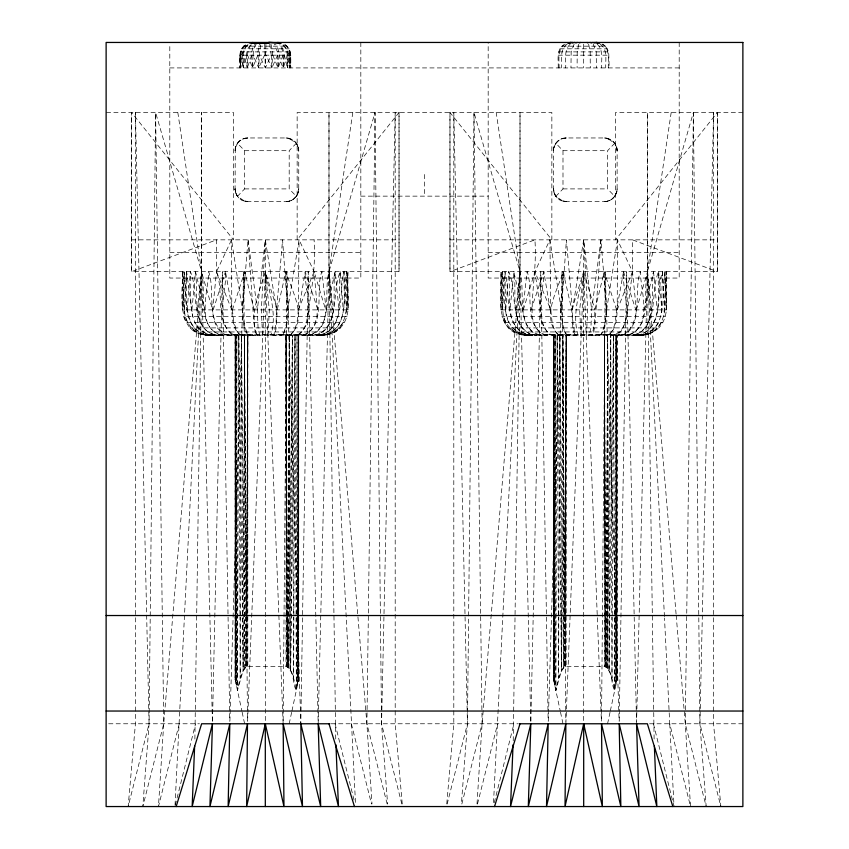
<?xml version="1.0" encoding="UTF-8"?>
<svg xmlns="http://www.w3.org/2000/svg" width="849" height="849" viewBox="0 0 849 849"><rect width="100%" height="100%" fill="white"/><g stroke="black" fill="none" stroke-linecap="round" stroke-linejoin="round"><path stroke-width="0.64" stroke-dasharray="4.25 3.18" d="M742.875 112.493L615.525 112.493L615.525 239.843L717.405 112.493L717.405 271.68L449.97 271.68L449.97 112.493L551.85 239.843L551.85 112.493L297.15 112.493L297.15 239.843L399.03 112.493L399.03 271.68L131.595 271.68L131.595 112.493L233.475 239.843L233.475 112.493L106.125 112.493M187.661 322.62L185.178 316.475L184.329 309.885L182.705 271.68C182.588 293.202 175.043 334.188 208.122 335.355L322.503 335.355L329.083 334.485L201.542 334.485L211.221 335.355C204.174 333.636 198.04 329.072 194.654 322.62M247.611 334.485C242.665 327.406 242.814 318.173 242.379 309.885L248.046 239.843L253.883 322.62L255.231 331.938L257.056 335.355C247.685 334.793 238.06 334.4 228.859 335.355L224.667 334.485L220.761 331.948L217.408 327.894L214.829 322.62L213.205 316.475L212.653 309.885L216.506 271.68L216.516 239.843L131.595 271.68L131.595 112.493M298.742 617.043L298.54 680.166L298.307 335.355L297.447 685.217L297.033 335.355L296.354 690.354C291.876 683.838 295.165 669.341 286.007 666.465L247.229 666.518L244.777 668.099L243.154 670.413L238.792 335.355L237.455 690.354C239.344 682.405 240.32 672.663 246.486 666.773L244.501 335.355L243.154 670.413L237.455 690.354L236.775 335.355L236.351 685.217L235.502 335.355L235.269 680.166L235.067 679.2L235.067 335.355L235.184 679.72M235.438 680.951L235.502 335.355L236.128 684.145L236.775 335.355M289.031 668.099L289.307 335.355L287.323 666.773C293.489 672.663 294.465 682.405 296.354 690.354L295.017 335.355C301.459 334.708 304.621 328.064 306.447 322.62C310.745 295.24 316.061 267.743 314.098 239.843M298.243 681.535L298.307 335.355L297.681 684.145M347.92 271.68L347.878 309.885L346.647 271.68C342.158 291.886 351.444 330.866 321.378 335.355L329.041 334.485L335.206 331.948L340.481 327.894L190.144 327.894L195.419 331.948L335.206 331.948C355.88 319.266 345.522 291.058 347.92 271.68C346.116 292.65 354.224 332.702 322.503 335.355M512.796 327.894L517.763 331.938L527.622 335.355C493.195 335.058 501.09 294.094 501.08 271.68L502.566 309.885L504.985 271.68C510.769 291.706 502.162 328.223 529.596 335.355C517.71 336.098 506.492 328.022 503.553 316.475M617.117 617.043L616.915 680.166L616.682 335.355L615.822 685.217L615.408 335.355L614.729 690.354C610.251 683.838 613.54 669.341 604.382 666.465L565.604 666.518L563.152 668.099L561.529 670.413L557.167 335.355L555.83 690.354C557.719 682.405 558.695 672.663 564.861 666.773L562.876 335.355L561.529 670.413L555.83 690.354L555.15 335.355L554.726 685.217L553.877 335.355L553.644 680.166L553.442 679.2L553.442 335.355L553.559 679.731M553.813 680.951L553.877 335.355L554.503 684.145L555.15 335.355M607.406 668.099L607.682 335.355L605.698 666.773C611.864 672.663 612.84 682.405 614.729 690.354L613.392 335.355C637.1 325.751 621.213 288.915 623.537 271.68L616.586 309.885L615.228 322.62L613.615 327.894L611.524 331.938L609.083 334.485C587.168 335.238 565.317 335.238 543.456 334.485C536.653 331.089 533.49 323.565 532.111 316.475C531.506 290.974 536.95 265.493 534.891 239.843L449.97 271.68L449.97 112.493M616.618 681.535L616.682 335.355L616.056 684.145M617 679.731L617.117 335.355L617.117 615.716M666.253 309.885L666.295 271.68L663.822 316.475M247.494 44.827C240.596 50.282 242.952 60.449 240.713 67.92C241.137 60.321 238.537 49.953 246.04 44.827M247.229 666.518L247.802 335.355L246.199 615.557M225.081 334.485L223.51 335.355C194.347 330.112 208.599 289.902 208.684 271.68C215.476 291.037 205.5 320.848 225.081 334.485C248.364 335.854 271.786 334.018 295.017 335.355L290.655 670.413L289.307 335.355L288.702 667.77L292.374 335.355L293.393 615.674M565.604 666.518L566.177 335.355L564.574 615.557M609.083 334.485L613.392 335.355L609.03 670.413L607.682 335.355L607.077 667.77L610.749 335.355L611.768 615.674M240.416 617L240.193 677.82L239.949 617M240.416 615.674L241.434 335.355L245.106 667.77M247.802 335.355L246.486 666.773L247.802 666.465L247.802 335.355L246.741 666.656M288.023 667.187L288.108 616.883M288.214 615.631L289.307 335.355M293.86 617L293.616 677.82L293.393 617M293.871 615.674L295.017 335.355L305.544 334.485L309.418 331.948L312.74 327.894L315.287 322.62L316.889 316.475L317.441 309.885L314.119 271.68L299.081 239.843L287.588 309.885L286.665 322.62L284.16 331.948L282.505 334.485L280.732 335.355M558.791 617L558.568 677.82L558.324 617M558.791 615.674L559.809 335.355L563.481 667.77L562.876 335.355L564.065 615.557M566.177 335.355L564.861 666.773L566.177 666.465L566.177 335.355L565.116 666.656M606.398 667.187L606.483 616.883M606.589 615.631L607.682 335.355M612.235 617L611.991 677.82L611.768 617M612.246 615.674L613.392 335.355L623.919 334.485C643.5 320.848 633.524 291.037 640.316 271.68C640.401 289.902 654.653 330.112 625.49 335.355L623.919 334.485M606.897 335.355L609.561 334.485C616.236 328.34 616.777 318.386 617.212 309.885L617.467 239.843L632.494 271.68L636.347 309.885L635.784 316.475L634.171 322.62L631.592 327.894L628.239 331.938L624.333 334.485L620.141 335.355C610.94 334.4 601.315 334.793 591.944 335.355L593.769 331.938L595.117 322.62L600.954 239.843L606.621 309.885L604.552 327.894L601.389 334.485M246.199 616.883L245.913 667.102L245.594 616.947M269.759 44.159L271.234 55.185L265.312 67.92L264.697 44.159M290.655 670.413L292.374 335.355M564.574 616.883L564.288 667.102L563.969 616.947M609.03 670.413L610.749 335.355M665.022 271.68C664.82 292.969 672.525 333.975 639.753 335.355C669.787 330.792 661.021 292.077 665.022 271.68C663.027 289.891 673.024 312.687 658.813 327.894M346.647 271.68L346.296 309.885L345.447 316.475M601.538 721.119L605.284 271.68L619.101 721.119M212.388 721.119L201.638 271.68L155.611 112.493L149.074 723.773L142.823 806.55L163.719 723.773L201.638 271.68L201.638 112.493L201.638 271.68L194.856 740.859M248.12 44.827C241.212 50.346 243.896 60.375 243.26 67.92L247.717 48.818L250.519 44.827M530.763 721.119L520.013 271.68L473.986 112.493L467.449 723.773L461.4 803.918M290.708 334.485C297.288 328.287 297.776 318.364 298.211 309.885L299.081 239.843M600.954 239.843L591.647 309.885L590.936 327.894L589.195 335.355M344.015 271.68C342.826 292.321 351.698 333.615 319.404 335.355C346.838 328.223 338.231 291.706 344.015 271.68L346.434 309.885M256.631 334.485C249.5 313.249 259.359 291.929 265.312 271.68L283.142 723.773L286.909 271.68L300.811 723.773L308.219 271.68L318.173 723.773L328.988 271.68L375.025 112.493L366.906 723.773L371.989 803.918M513.231 740.859L520.013 271.68L520.013 112.493L520.013 271.68L493.534 802.613M636.548 723.773L647.363 271.68L693.389 112.493L685.281 723.773L690.534 806.55L669.734 723.773L664.502 618.019M619.229 721.119L626.594 271.68L636.485 721.119M287.588 309.885L282.579 239.843L276.551 309.885L276.095 322.62L273.994 334.485M616.586 309.885L604.255 271.68L594.926 309.885L594.47 322.62L592.369 334.485M288.522 335.355L291.186 334.485C307.89 316.316 291.515 290.793 285.88 271.68L277.23 309.885L276.158 327.894L275.394 331.938L273.569 335.355L283.014 334.485L288.522 335.355L298.88 334.485L301.766 335.355L312.273 334.485L316.794 331.948L320.667 327.894L323.649 322.62L335.164 271.68L339.016 309.885M644.062 309.885L653.539 271.68C649.612 291.865 659.302 325.135 634.49 335.355C665.393 332.957 655.852 290.91 662.39 271.68L661.594 309.885L660.777 316.475M212.515 721.119L222.406 271.68L229.771 721.119M251.41 44.827C245.584 50.961 248.184 60.396 247.303 67.92L243.398 55.185M530.89 721.119L540.781 271.68L548.146 721.119M245.573 44.827C237.975 49.868 240.5 60.311 239.843 67.92C240.193 60.3 237.624 49.826 245.329 44.827M285.052 44.827C292.65 49.868 290.125 60.311 290.783 67.92L290.783 55.185L239.843 55.185L240.713 67.92L240.585 51.885M229.899 721.119L243.716 271.68L247.462 721.119M256.122 44.159L253.883 48.818L253.055 55.185L258.722 67.92L259.486 51.885L260.866 44.159M548.274 721.119L562.091 271.68L565.837 721.119M529.596 335.355C497.663 333.763 506.598 291.748 502.353 271.68L501.122 309.885L501.08 271.68M636.347 309.885L647.575 271.68C642.237 291.122 652.711 322.609 630.658 334.485L630.69 335.355C660.246 331.917 649.814 289.827 658.654 271.68C656.457 291.929 665.52 328.308 637.779 335.355L646.312 334.485L640.878 335.355L526.497 335.355L519.917 334.485L647.458 334.485L653.581 331.938L658.856 327.894L508.519 327.894M211.221 335.355C179.203 333.699 187.788 292.014 183.978 271.68L182.705 309.885L347.92 309.885M253.055 55.185L252.578 67.92L247.6 55.185M264.485 55.185L258.722 67.92L257.926 51.885L259.677 44.159M247.59 721.13L265.312 271.68L277.23 309.885M565.859 723.773L583.688 271.68L594.926 309.885M340.279 271.68C337.371 291.409 347.39 332.893 316.115 335.355C340.704 325.252 331.407 291.069 340.279 271.68L343.219 309.885M254.074 309.885L244.745 271.68C246.019 292.056 237.943 315.382 248.12 334.485L249.893 335.355M283.131 44.827C290.029 50.282 287.673 60.449 289.912 67.92L290.475 55.185M175.021 805.234L201.638 271.68L177.823 112.493M526.794 334.485L536.674 335.355L536.717 334.485L532.206 331.938L528.333 327.894L525.351 322.62L513.836 271.68L509.984 309.885M208.419 334.485L218.299 335.355L218.352 334.485C196.289 322.609 206.763 291.122 201.425 271.68L212.653 309.885M335.164 271.68C331.142 290.549 342.391 331.906 312.315 335.355L312.273 334.485M288.023 55.185L287.365 67.92L282.908 48.818L280.106 44.827M184.329 309.885L186.61 271.68L192.691 316.475M563.12 271.68C563.991 292.014 555.426 315.467 565.986 334.485L575.431 335.355L573.606 331.938L572.842 327.894L571.77 309.885L563.12 271.68C557.485 290.793 541.11 316.316 557.814 334.485L560.478 335.355L565.986 334.485M265.928 44.159L265.312 67.92L259.391 55.185M477.011 803.918L482.094 723.773L520.013 271.68L496.187 112.493M284.171 55.185L283.322 67.92C278.812 60.544 280.393 51.173 275.564 44.159M290.04 51.885L289.912 67.92C290.379 60.321 293.107 49.836 285.296 44.827M257.799 55.185L252.578 67.92C252.302 60.152 249.648 50.876 255.061 44.159M568.268 335.355L566.495 334.485L563.418 327.894L561.412 309.885L566.421 239.843L572.449 309.885L572.905 322.62L575.006 334.485M270.948 44.159L272.699 51.885L271.903 67.92L266.14 55.185M278.992 55.185L278.048 67.92L272.826 55.185M505.781 309.885L508.721 271.68C517.593 291.069 508.296 325.252 532.885 335.355L523.546 334.485M239.917 334.485L237.476 331.948L233.772 322.62L232.414 309.885L225.463 271.68C227.787 288.915 211.9 325.74 235.608 335.355M187.173 309.885L190.346 271.68C199.186 289.827 188.754 331.917 218.299 335.355M326.154 309.885L321.941 271.68C314.639 288.129 327.385 329.094 301.766 335.355M446.754 803.918L453.801 723.773L453.801 112.493L467.449 723.773L447.168 804.003M191.927 309.885L195.461 271.68L204.938 309.885M305.544 334.485L307.115 335.355C335.164 330.388 322.832 289.488 329.2 271.68L332.819 309.885M516.181 309.885L519.8 271.68C526.168 289.488 513.836 330.388 541.885 335.355L543.456 334.485M550.163 309.885L543.838 271.68C544.432 291.228 531.899 319.16 550.11 334.485L560.478 335.355M197.414 309.885L201.425 271.68M522.846 309.885L527.059 271.68C534.361 288.129 521.615 329.094 547.234 335.355L550.11 334.485M259.805 335.355L258.064 327.894L257.353 309.885L265.312 239.843L276.551 309.885M558.217 67.92C558.568 60.3 555.999 49.826 563.704 44.827M235.269 148.469L235.067 188.903C234.918 195.684 241.031 201.765 247.802 201.638L286.007 201.638C292.788 201.765 298.901 195.705 298.742 188.903L298.742 150.697C298.89 143.916 292.778 137.835 286.007 137.963L247.802 137.963C241.827 137.899 236.213 142.547 235.269 148.469L235.566 147.164M553.644 148.469L553.442 188.903C553.293 195.684 559.406 201.765 566.177 201.638L604.382 201.638C611.163 201.765 617.276 195.705 617.117 188.903L617.117 150.697C617.265 143.916 611.153 137.835 604.382 137.963L566.177 137.963C560.202 137.899 554.588 142.547 553.644 148.469L553.941 147.164M717.405 112.493L717.405 271.68L632.484 239.843L632.494 271.68L626.721 316.475L623.262 327.894L620.492 331.938L617.265 334.485M352.813 112.493L328.988 271.68L335.769 740.859M671.188 112.493L647.363 271.68L654.144 740.859M606.621 309.885L617.467 239.843M572.449 309.885L583.688 239.843L591.647 309.885M298.837 309.885L305.162 271.68L317.972 309.885M284.585 44.827C292.481 50.049 289.265 60.481 287.365 67.92C286.729 60.375 289.413 50.346 282.505 44.827M298.54 680.166L298.742 335.355L298.742 615.716M289.191 723.773L291.674 712.205M291.95 710.921L298.54 680.113M607.566 723.773L610.049 712.205M610.325 710.921L616.915 680.113M298.243 192.436L298.54 191.131M616.618 192.436L616.915 191.131M175.276 805.276L195.557 723.773M494.277 802.73L513.932 723.773M179.266 723.773L158.466 806.55L163.719 723.773L155.611 112.493M477.488 804.003L497.641 723.773M461.845 804.003L482.094 723.773L473.986 112.493M523.313 309.885L534.881 271.68L549.908 239.843L561.412 309.885M287.227 55.185L283.322 67.92C282.441 60.396 285.041 50.961 279.215 44.827M571.77 309.885L583.688 271.68L601.41 721.13M213.184 309.885L225.463 271.68M232.414 309.885L244.745 271.68M531.028 309.885L543.838 271.68M578.742 44.159L577.203 51.885L577.097 67.92M251.633 55.185L247.303 67.92L246.454 55.185M268.072 335.355L269.303 309.885L265.312 271.68C269.112 292.258 277.453 314.523 270.82 335.355M586.447 335.355L587.678 309.885L583.688 239.843L583.688 721.119M283.025 55.185L278.048 67.92L277.358 51.885L274.503 44.159M617.212 309.885L632.494 271.68M298.211 309.885L314.119 271.68L325.687 309.885M277.57 55.185L271.903 67.92L271.234 55.185M231.735 334.485C214.85 319.489 224.009 290.602 216.506 271.68L231.533 239.843L242.379 309.885M237.455 143.269L235.502 147.397L235.067 150.697C235.088 144.839 239.397 139.533 245.106 138.249L240.193 140.488L237.455 143.269L244.618 150.697L244.618 188.903L237.455 196.331L244.777 201.277M296.354 196.331L298.307 192.203L298.742 188.903C298.721 194.761 294.412 200.067 288.702 201.351L293.616 199.112L296.354 196.331L289.191 188.903L289.191 150.697L296.354 143.269L289.031 138.323M555.83 143.269L553.877 147.397L553.442 150.697C553.463 144.839 557.772 139.533 563.481 138.249L558.568 140.488L555.83 143.269L562.993 150.697L562.993 188.903L555.83 196.331L563.152 201.277M614.729 196.331L616.682 192.203L617.117 188.903C617.096 194.761 612.787 200.067 607.077 201.351L611.991 199.112L614.729 196.331L607.566 188.903L607.566 150.697L614.729 143.269L607.406 138.323M241.084 55.185L242.984 51.885M574.136 44.159L571.165 51.885L570.952 67.92M283.014 334.485C293.574 315.467 285.009 292.014 285.88 271.68M658.601 322.62C654.388 330.102 646.439 335.206 637.779 335.355M343.092 322.62C338.613 330.293 330.25 335.185 321.378 335.355M661.467 322.62L657.497 327.894L652.329 331.938M570.178 44.159C563.566 50.165 566.209 60.13 565.678 67.92M567.143 44.159C559.459 49.486 561.974 60.067 561.635 67.92M565.232 44.159C556.955 49.072 559.258 59.982 559.088 67.92M298.88 334.485C317.102 319.171 304.568 291.228 305.162 271.68M599.107 335.355L600.88 334.485C611.057 315.382 602.981 292.056 604.255 271.68M647.458 334.485L640.878 335.355L647.416 334.485L653.55 331.938L513.783 331.938L508.562 327.894L504.529 322.62L501.992 316.475L665.425 316.475M244.501 138.398L247.802 137.963L244.501 138.398L245.786 138.122M562.876 138.398L566.177 137.963L562.876 138.398L564.161 138.122M288.023 201.478L289.307 201.202L286.007 201.638L289.307 201.202M606.398 201.478L607.682 201.202L604.382 201.638L607.682 201.202M639.753 335.355L647.416 334.485M319.404 335.355L327.937 334.485M316.115 335.355L325.454 334.485M634.49 335.355L643.829 334.485M312.315 335.355L322.206 334.485M630.69 335.355L640.581 334.485M307.115 335.355L317.42 334.485M625.49 335.355L635.795 334.485M620.141 335.355L630.658 334.485M243.567 46.175L287.058 46.175M561.942 46.175L605.433 46.175L608.722 51.885L609.158 67.92M241.551 48.818L289.074 48.818M559.926 48.818L607.449 48.818M240.278 51.885L290.347 51.885M558.653 51.885L608.722 51.885M558.217 55.185L609.158 55.185M169.8 67.92L679.2 67.92M244.618 150.697L289.191 150.697M562.993 150.697L607.566 150.697M244.618 188.903L289.191 188.903M562.993 188.903L607.566 188.903M360.825 196.14L488.175 196.14M131.563 239.843L399.062 239.843M449.938 239.843L717.437 239.843M169.8 252.578L360.825 252.578M488.175 252.578L679.2 252.578M501.08 309.885L666.295 309.885L666.295 271.68M347.05 316.475L183.575 316.475L186.154 322.62L344.514 322.62M504.486 322.62L662.889 322.62M108.672 723.773L199.451 723.773M331.174 723.773L517.826 723.773M649.549 723.773L742.875 723.773M610.749 139.671L604.382 137.963L605.443 138.005M292.374 139.671L286.007 137.963L287.068 138.005M565.116 201.595L566.177 201.638L559.809 199.929M246.741 201.595L247.802 201.638L241.434 199.929M604.382 137.963L607.682 138.398M286.007 137.963L289.307 138.398M566.177 201.638L562.876 201.202M247.802 201.638L244.501 201.202M536.717 334.485L547.234 335.355M218.352 334.485L228.859 335.355M195.461 271.68C198.825 291.366 189.157 337.806 223.51 335.355M531.58 334.485L541.885 335.355M186.61 271.68C187.067 293.107 179.892 337.011 214.51 335.355L213.205 334.485M201.584 334.485L209.247 335.355L205.171 334.485M527.622 335.355L521.169 334.485L515.163 331.938L510.005 327.894M209.247 335.355L202.794 334.485L196.671 331.948L191.503 327.894M532.885 335.355C501.61 332.893 511.629 291.409 508.721 271.68M214.51 335.355C183.299 332.776 192.564 291.653 190.346 271.68M521.063 334.485L526.497 335.355M536.674 335.355C506.609 331.906 517.858 290.549 513.836 271.68M553.983 335.355L550.566 334.485L547.382 331.938L544.644 327.894L542.553 322.62L534.881 271.68L550.789 309.885L552.147 322.62L553.76 327.894L555.851 331.938L558.292 334.485M242.103 335.355L239.439 334.485C232.764 328.34 232.223 318.386 231.788 309.885L231.533 239.843M602.79 44.159L605.433 46.175M196.788 331.948C176.263 319.192 186.568 291.058 183.978 271.68M602.143 44.159C610.42 49.072 608.117 59.982 608.287 67.92M600.232 44.159C607.916 49.486 605.401 60.067 605.74 67.92M597.197 44.159C603.809 50.165 601.166 60.13 601.697 67.92M613.392 141.687L615.408 144.33L617.117 150.697L617.064 149.498M557.167 197.913L555.15 195.27L553.442 188.903L553.495 190.102M295.017 141.687L297.033 144.33L298.742 150.697L298.689 149.498M238.792 197.913L236.775 195.27L235.067 188.903L235.12 190.102M578.18 335.355C571.547 314.523 579.888 292.258 583.688 271.68L579.697 309.885L580.928 335.355M593.239 44.159L596.21 51.885L596.423 67.92M614.729 143.269L616.745 147.63M555.83 196.331L553.813 191.97M296.354 143.269L298.37 147.63M237.455 196.331L235.438 191.97M287.641 51.885L289.541 55.185M505.908 322.62L503.415 316.475L502.704 309.885L502.353 271.68M216.506 271.68L231.788 309.885M508.774 322.62L506.365 316.475L505.548 309.885L504.985 271.68M262.553 335.355L261.322 309.885L265.312 239.843L265.312 721.119M588.633 44.159L590.172 51.885L590.278 67.92M623.537 271.68L635.816 309.885M401.832 804.003L381.551 723.773L375.025 112.493M387.155 804.003L366.906 723.773L328.988 271.68L328.988 112.493L328.988 271.68L355.466 802.613M351.359 723.773L371.512 804.003M653.443 723.773L673.724 805.276M335.068 723.773L354.723 802.73M235.067 679.2L241.859 710.921M553.442 679.2L560.234 710.921M560.51 712.205L562.993 723.773M242.135 712.205L244.618 723.773M240.745 55.185L243.26 67.92L242.602 55.185M248.046 239.843L257.353 309.885M647.575 271.68L651.586 309.885M653.539 271.68L657.073 309.885M402.246 803.918L395.199 723.773L395.199 112.493L381.551 723.773L387.6 803.918M676.08 614.05L647.363 271.68L647.363 112.493L647.363 271.68L664.438 616.703M676.186 615.376L685.281 723.773L706.177 806.55L699.926 723.773L693.389 112.493M658.654 271.68L661.827 309.885M662.39 271.68L664.671 309.885M669.734 723.773L674.042 806.55M240.15 55.185L240.713 67.92M549.908 239.843L550.789 309.885M604.955 666.518L604.382 335.355L605.698 666.773L604.382 666.465L604.382 335.355L605.984 615.557M605.984 616.883L606.271 667.102M286.58 666.518L286.007 335.355L287.323 666.773L286.007 666.465L286.007 335.355L287.609 615.557M287.609 616.883L287.896 667.102M559.809 335.355L561.529 670.413M557.167 335.355L558.313 615.674M245.69 615.557L244.501 335.355L244.777 668.099M241.434 335.355L243.154 670.413M238.792 335.355L239.938 615.674M604.382 335.355L605.443 666.656M289.88 55.185L289.912 67.92M286.007 335.355L287.068 666.656M182.705 271.68L182.747 309.885M679.2 42.45L679.2 278.048L488.175 278.048L488.175 42.45M616.682 335.355L616.745 680.951M583.688 44.159L583.688 67.92M553.877 335.355L553.941 681.535M424.5 174.491L424.5 196.14M399.03 112.493L399.03 271.68M360.825 42.45L360.825 278.048L169.8 278.048L169.8 44.997M298.307 335.355L298.37 680.951M235.502 335.355L235.566 681.535M135.437 112.493L135.426 723.773L128.157 806.55L149.074 723.773L135.437 112.493M713.574 112.493L713.574 723.773L720.843 806.55L699.926 723.773L713.574 112.493M617 149.01L616.682 147.397L617.117 150.697L617 149.01M553.877 192.203L553.442 188.903L553.877 192.203M298.625 149.01L298.307 147.397L298.742 150.697L298.625 149.01M235.502 192.203L235.067 188.903L235.502 192.203"/><path stroke-width="1.27" d="M194.633 746.112L192.161 806.55L212.452 723.773L209.936 806.55L229.814 723.773L228.148 806.55L247.483 723.773L246.656 806.55L265.312 723.773L283.969 806.55L283.142 723.773L302.477 806.55L300.811 723.773L320.689 806.55L318.173 723.773L338.464 806.55L335.939 744.796M513.061 744.796L510.536 806.55L530.827 723.773L528.311 806.55L548.189 723.773L546.523 806.55L565.859 723.773L565.031 806.55L583.688 723.773L602.344 806.55L601.516 723.773L620.852 806.55L619.186 723.773L639.064 806.55L636.548 723.773L656.839 806.55L654.367 746.112M176.168 806.55L201.638 723.773L329.868 723.773M494.543 806.55L520.013 723.773M579.538 42.885L580.387 42.45M575.675 42.885L577.32 42.45M253.013 42.45L251.017 42.885L269.037 42.885L249.277 42.885M572.353 42.885L574.677 42.45M569.806 42.885L572.661 42.45M568.204 42.885L571.388 42.45M567.652 42.885L570.952 42.45M106.125 615.525L742.875 615.525M106.125 711.038L742.875 711.038M519.132 723.773L647.363 723.773L672.832 806.55M277.612 42.45L280.775 42.885L268.613 42.45L281.348 42.885M596.423 42.45L599.723 42.885M595.987 42.45L599.171 42.885M594.714 42.45L597.569 42.885M592.698 42.45L595.022 42.885M590.055 42.45L591.7 42.885M586.988 42.45L587.837 42.885M328.988 723.773L354.457 806.55M583.688 723.773L583.688 806.55M265.312 723.773L265.312 806.55M742.875 42.45L106.125 42.45L106.125 806.55L742.875 806.55L742.875 42.45"/></g></svg>
